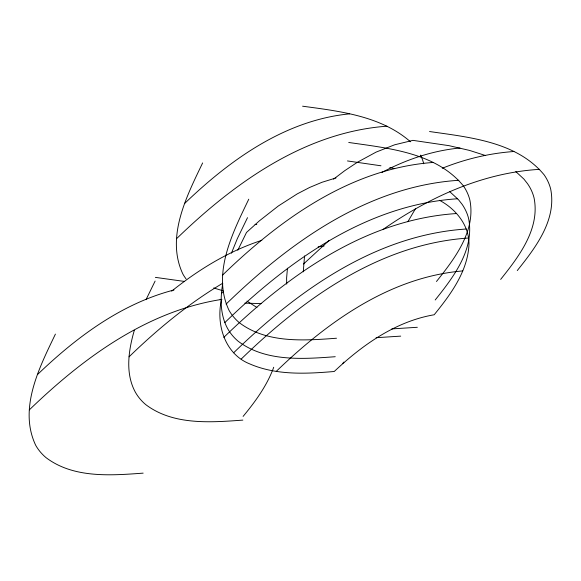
<?xml version="1.0" encoding="UTF-8"?>
<svg xmlns="http://www.w3.org/2000/svg" width="581" height="581" viewBox="0 0 581 581"><rect width="100%" height="100%" fill="white"/><g stroke="black" fill="none" stroke-linecap="round" stroke-linejoin="round"><path stroke-width="0.87" d="M222.719 283.622C220.119 298.714 220.134 315.171 227.803 328.882A47.54 43.887 3.9 0 0 238.087 341.178C265.575 361.992 302.795 359.08 335.244 356.712M221.593 299.259C215.769 323.893 224.549 353.836 249.634 363.859C276.157 375.428 306.064 373.873 334.242 371.491C362.261 345.099 395.479 321.402 434.189 314.757C450.137 295.054 466.645 273.019 468.838 246.889C470.53 226.851 456.441 209.218 439.461 200.285M287.45 268.204L286.607 278.088L286.716 284.116M304.553 255.923L303.267 271.835M134.327 330.284C128.554 350.22 124.966 373.205 135.402 392.277A47.54 43.887 3.9 0 0 145.686 404.572C173.174 425.386 210.395 422.474 242.851 420.107M273.716 367.257C267.071 385.566 255.386 401.507 243.098 416.41M231.42 253.178L237.346 238.617L247.513 217.672M146.049 299.643L155.112 281.066M237.811 250.237L246.504 232.451L259.3 220.911L278.335 205.986L297.174 193.923L309.622 187.467L321.99 182.281L336.007 177.939M55.413 334.104C39.385 367.497 18.251 408.472 35.702 445.315A47.54 43.887 3.9 0 0 45.986 457.603C73.475 478.424 110.695 475.512 143.151 473.137M202.638 162.927C186.61 196.327 165.476 237.302 182.928 274.138A47.54 43.887 3.9 0 0 186.058 278.909M248.77 199.196C232.741 232.596 211.607 273.571 229.059 310.407A47.54 43.887 3.9 0 0 239.343 322.702C266.832 343.524 304.052 340.611 336.508 338.236M415.517 208.601L407.862 221.717M342.797 363.372L343.858 362.079M436.462 281.509C454.589 258.77 476.035 230.998 469.862 200.024A47.199 41.985 16.9 0 0 463.347 185.826C435.91 152.527 388.595 148.278 348.723 142.468M435.198 299.978C453.333 277.246 474.779 249.467 468.598 218.492A47.199 41.985 16.9 0 0 462.091 204.294L458.445 199.661L449.694 191.614M500.655 279.403C518.789 256.664 540.236 228.892 534.062 197.91A47.199 41.985 16.9 0 0 527.548 183.712L523.902 179.086L515.783 171.555M517.272 270.564C535.406 247.826 556.852 220.054 550.679 189.072A47.199 41.985 16.9 0 0 544.165 174.874C516.727 141.582 469.412 137.327 429.541 131.524M226.089 304.117C289.52 242.546 367.758 186.152 458.888 180.284M224.832 322.593C288.256 261.022 366.502 204.621 457.625 198.76M223.823 337.372C287.254 275.793 365.493 219.4 456.622 213.539M233.656 352.776C297.036 291.248 375.224 234.891 466.289 229.023M176.559 238.704C234.012 183.066 304.64 132.199 386.946 126.193M29.333 409.874C82.8 358.266 146.659 311.031 221.848 299.389M129.033 356.843C157.582 329.144 188.498 303.616 222.741 283.237M222.69 274.973C280.151 219.342 350.771 168.475 433.085 162.462M221.434 293.449L223.365 291.611M303.507 264.028L329.195 240.338M241.195 359.08C303.159 298.961 379.538 243.918 468.504 238.021M276.258 371.382C327.35 322.07 389.866 277.093 462.767 270.928M184.678 203.437C230.032 159.826 285.249 120.151 349.668 113.847M37.453 374.607C76.227 337.401 121.175 303.674 173.973 289.992M171.664 291.146C198.717 269.533 228.776 251.05 261.857 240.309M333.545 179.159L344.802 170.632L357.38 162.273L376.089 152.113L394.601 144.807L412.924 140.362L449.048 145.671L469.615 150.443L485.672 155.585M382.748 229.655C429.039 197.308 482.658 172.666 539.705 169.34M381.957 172.412C406.155 159.564 432.642 150.573 460.007 148.01M442.279 168.258C465.112 159.071 489.333 153.268 513.902 151.51M318.134 246.889L324.111 245.952M417.325 327.292L391.855 328.897M400.708 336.13L376.081 337.706M261.399 303.616L244.819 303.144M302.592 106.2C339.863 111.225 381.071 115.982 410.469 141.779M347.467 160.937L380.969 165.788M255.066 224.331L256.766 224.535M155.367 277.369L184.511 281.444M389.793 167.575L394.223 168.519M220.126 299.368L221.76 299.818M213.735 287.951L222.995 290.798M246.94 301.118L256.962 307.523M420.528 155.127A47.199 41.985 16.9 0 1 423.723 163.748"/></g></svg>
